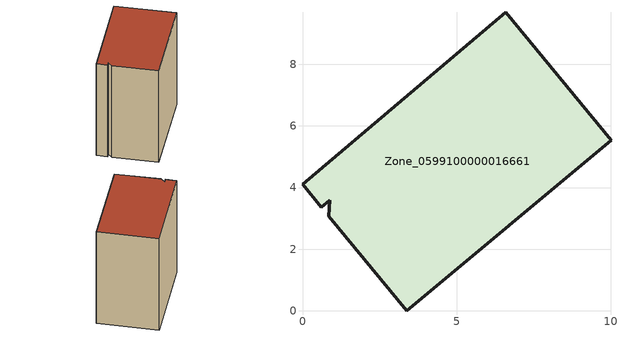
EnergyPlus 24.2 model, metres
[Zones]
Zone_0599100000016661
 floor ground (C_G): 3.38,0 0.85,3.07 0.89,3.59 0.61,3.36 0,4.1 6.59,9.69 10,5.54 z0
 wall outside (C_F): 3.38,0 10,5.54 6.59,9.69 0,4.1 0.61,3.36 0.89,3.59 0.85,3.07 3.38,0 z0:9.37
 roof outside (C_R): 0.85,3.07 3.38,0 10,5.54 6.59,9.69 0,4.1 0.61,3.36 0.89,3.59 z9.37
[BUILDING]
Pand.0599100000016661: North Axis=0; Terrain=City; Loads Convergence Tolerance Value=0.04; Temperature Convergence Tolerance Value=0.4; Solar Distribution=FullExterior; Maximum Number of Warmup Days=25; Minimum Number of Warmup Days=1
[Site:Location]
Rotterdam.The.Hague.AP_ZH_NLD Design_Conditions: Latitude=51.96; Longitude=4.45; Time Zone=1; Elevation=-4.5
[SITE:GROUNDTEMPERATURE:BUILDINGSURFACE]
18, 18, 18, 18, 18, 18, 18, 18, 18, 18, 18, 18
[MATERIAL] Thermal Absorptance=0.9; Solar Absorptance=0.7; Visible Absorptance=0.7
Name | Roughness | Thickness | Conductivity | Density | Specific Heat
G.TI.1946 | MediumSmooth | 0.15 | 1 | 540 | 1210
F.TI.1946 | Rough | 0.3 | 0.857143 | 1920 | 840
R.TI.1946 | MediumRough | 0.2 | 0.1 | 1500 | 1000
[CONSTRUCTION]
C_G: G.TI.1946
C_F: F.TI.1946
C_R: R.TI.1946
[ZONE]
Zone_0599100000016661: Type=1; Multiplier=1; Ceiling Height=Autocalculate; Volume=Autocalculate; Floor Area=autocalculate; Part of Total Floor Area=Yes
[ZONEINFILTRATION:DESIGNFLOWRATE]
Infil_Zone_0599100000016661: Zone or ZoneList or Space or SpaceList=Zone_0599100000016661; Schedule=AlwaysOn; Design Flow Rate Calculation Method=Flow/Area; Flow Rate per Floor Area=0.003; Constant Term Coefficient=1; Temperature Term Coefficient=0; Velocity Term Coefficient=0; Velocity Squared Term Coefficient=0
[HVACTEMPLATE:ZONE:IDEALLOADSAIRSYSTEM]
Zone_0599100000016661: Maximum Heating Supply Air Temperature=50; Minimum Cooling Supply Air Temperature=13; Maximum Heating Supply Air Humidity Ratio=0.0156; Minimum Cooling Supply Air Humidity Ratio=0.0077; Heating Limit=NoLimit; Cooling Limit=NoLimit; Dehumidification Control Type=ConstantSensibleHeatRatio; Cooling Sensible Heat Ratio=0.7; Dehumidification Setpoint=60; Humidification Control Type=None; Humidification Setpoint=30; Outdoor Air Method=None; Outdoor Air Flow Rate per Person=0.00944; Outdoor Air Flow Rate per Zone Floor Area=0; Outdoor Air Flow Rate per Zone=0; Demand Controlled Ventilation Type=None; Outdoor Air Economizer Type=NoEconomizer; Heat Recovery Type=None; Sensible Heat Recovery Effectiveness=0.7; Latent Heat Recovery Effectiveness=0.65
[ZONECONTROL:THERMOSTAT]
ThermostatControl_Zone_0599100000016661: Zone or ZoneList=Zone_0599100000016661; Control Type Schedule=DualSetpointControlType; Control 1=Thermostat_Zone_0599100000016661; Temperature Difference Between Cutout And Setpoint=0
[THERMOSTATSETPOINT:DUALSETPOINT]
Thermostat_Zone_0599100000016661: Heating Setpoint Temperature Schedule=HeatingSetpoint_Zone_0599100000016661; Cooling Setpoint Temperature Schedule=CoolingSetpoint_Zone_0599100000016661
[SCHEDULE:COMPACT]
HeatingSetpoint_Zone_0599100000016661: Through: 12/31, For: AllDays, Until: 24:00, 21
CoolingSetpoint_Zone_0599100000016661: Through: 12/31, For: AllDays, Until: 24:00, 24
DualSetpointControlType: Through: 12/31, For: AllDays, Until: 24:00, 4
AlwaysOn: Through: 12/31, For: AllDays, Until: 24:00, 1
